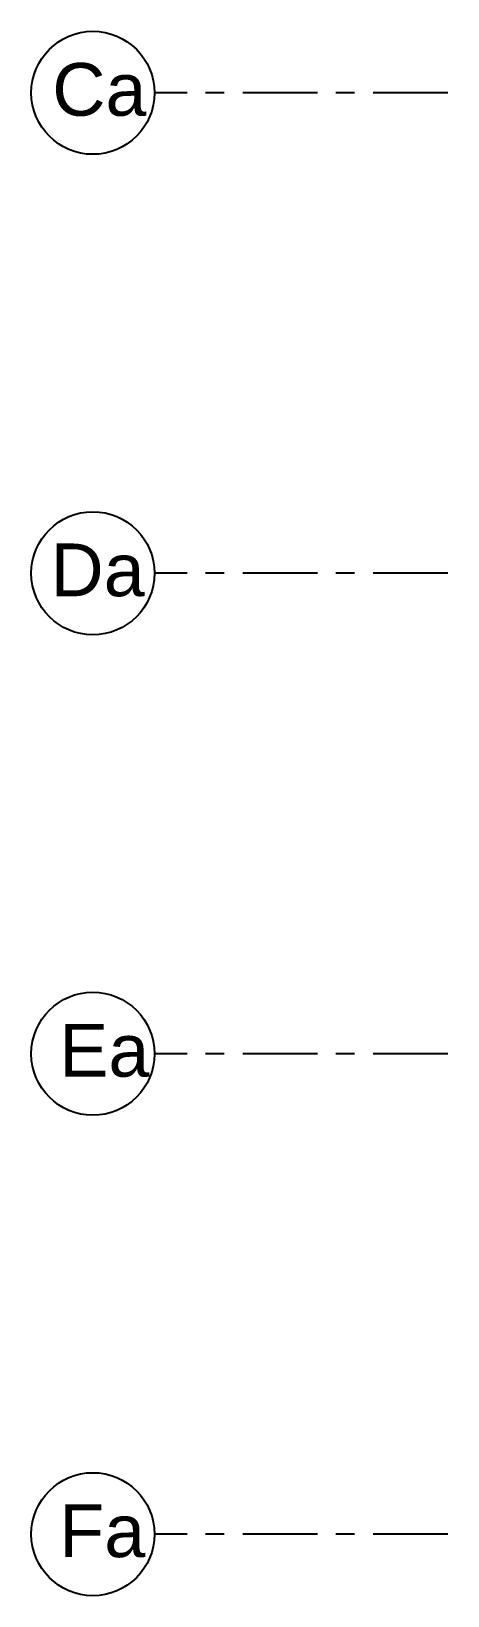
# Model space of a CAD drawing. Header units: millimetres. Extents: x 0 to 570263, y 0 to 232306.
# Drawn here: x 110216 to 117316, y 173649 to 200349 of the extents above; entities that cross this region are included whole.
import ezdxf

# ---------------------------------------------------------------- set-up
doc = ezdxf.new("R2010")
doc.units = ezdxf.units.MM
doc.header["$LTSCALE"] = 100
doc.linetypes.add('Grid Line', pattern=[22.224999999999994, 12.7, -3.174999999999999, 3.174999999999999, -3.174999999999999])
doc.layers.add('DLN020__', color=6, linetype='Continuous')
doc.layers.add('DLN051__', color=7, linetype='Continuous')
doc.styles.get("Standard").update_dxf_attribs({"font": 'swiss.ttf'})

msp = doc.modelspace()

# ---------------------------------------------------------------- linework, layer by layer
at = {"layer": 'DLN020__', "linetype": 'Grid Line'}
for p, q in [((117316.191793859, 199299.1924940944), (112316.1917940974, 199299.1924940944)), ((117316.191793859, 191099.1924940944), (112316.1917940974, 191099.1924940944)), ((117316.1917940974, 182899.1924942136), (112316.1917940974, 182899.1924940944)), ((117316.1917936206, 174699.1924939752), (112316.191793859, 174699.1924940944))]:
    msp.add_line(p, q, dxfattribs=at)
at = {"layer": 'DLN020__', "linetype": 'Continuous'}
for centre in [(111266.191793859, 199299.1924940944), (111266.1917940974, 191099.1924940944), (111266.191793859, 182899.1924942136), (111266.1917940974, 174699.1934712529)]:
    msp.add_circle(centre, 1050, dxfattribs=at)

# ---------------------------------------------------------------- texts
at = {"layer": 'DLN051__', "char_height": 900.0000000000005, "attachment_point": 1}
for s, insert in [('Ca', (110572.9534942508, 199807.6630292535)), ('Da', (110542.5271775126, 191607.6630291343)), ('Ea', (110691.0528618693, 183407.6630291343)), ('Fa', (110691.0528621078, 175207.6640062928))]:
    msp.add_mtext_dynamic_manual_height_columns(s, width=1139.35347136853, gutter_width=1, heights=[0], dxfattribs=dict(at, insert=insert))

doc.saveas('drawing.dxf')
